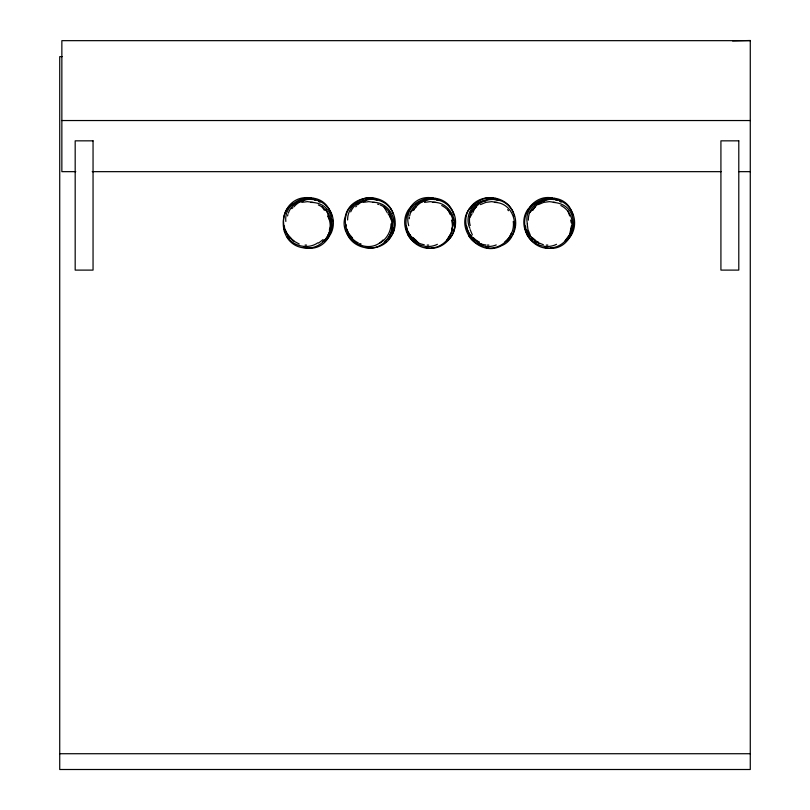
<?xml version="1.0" encoding="UTF-8"?>
<svg xmlns="http://www.w3.org/2000/svg" width="810" height="810" viewBox="0 0 810 810"><rect width="100%" height="100%" fill="white"/><g stroke="black" fill="none" stroke-linecap="round" stroke-linejoin="round"><path stroke-width="1.21" d="M331.118 221.383C332.434 234.06 322.522 246.928 309.643 247.981M572.376 221.383C573.693 234.049 563.78 246.928 550.901 247.981M347.622 219.976C347.348 207.492 359.184 196.901 371.486 197.711M528.373 220.148C527.806 198.744 559.275 191.757 570.149 208.929M571.465 225.828L569.592 234.647L564.985 240.833M453.944 224.461L454.015 222.902M409.273 218.751L409.414 217.353M573.085 224.461L572.65 227.549M441.713 205.537C449.955 209.486 455.534 219.895 451.97 228.754M391.038 223.833C390.906 231.65 386.643 239.041 379.941 243.061M331.401 227.549L331.665 226.01M392.87 229.068L393.235 227.549M287.55 215.956L287.904 214.569M409.668 215.956C413.14 197.073 441.005 193.519 451.018 208.929M391.696 228.754L392.901 219.864M452.658 230.556L453.144 229.068M572.285 229.068L571.212 231.994L571.911 230.587M472.868 212.817C478.143 196.577 502.392 194.977 511.231 208.929M288.34 213.202C293.797 196.962 317.814 194.592 327.888 207.633M322.532 241.836C330.369 236.166 332.363 224.502 327.787 216.179M371.476 247.981C387.423 247.263 398.277 226.83 388.142 213.87M511.242 233.209C508.002 242.392 498.352 248.579 488.683 248.093M309.653 197.711C276.757 194.542 273.365 246.979 306.352 248.093C336.899 252.194 342.569 202.166 310.696 202.419M392.374 230.556L391.797 231.994L392.496 230.587M329.295 230.131C334.095 220.624 327.807 208.646 318.35 204.981M570.554 230.131C575.14 221.069 569.592 209.679 560.854 205.537M330.642 234.06C334.925 226.203 334.054 216.169 328.992 208.869M347.196 234.06C354.426 251.333 381.429 253.054 390.825 236.925C400.565 223.297 389.742 201.214 372.529 202.419M392.475 234.06C396.768 226.203 395.887 216.169 390.825 208.869M469.344 208.869C454.147 228.744 479.733 257.945 501.572 245.683C522.207 237.492 517.276 202.5 494.414 202.409M350.72 211.856C357.321 196.06 381.54 195.129 390.734 208.929M469.921 217.424L472.027 213.87M413.728 210.327L414.406 209.122M532.869 210.327C536.696 202.824 545.586 198.278 553.898 199.554M512.163 235.497C517.286 227.468 516.75 216.614 511.323 208.869M569.774 234.748L570.534 233.391M409.121 208.869C396.89 224.897 411.774 250.685 431.77 248.093M528.262 208.869C516.01 224.897 530.904 250.685 550.901 248.093M328.344 234.647L329.964 231.994L327.645 236.024M390.177 234.647C396.576 224.441 391.493 209.243 380.184 204.981M470.408 213.07L476.331 206.925M529.325 213.07L535.248 206.925M329.822 235.497L327.888 238.16M389.478 236.024L391.119 233.391L387.737 238.596L384.365 241.836M391.665 235.497L388.628 239.385M415.166 207.947C419.519 201.892 427.356 198.42 434.757 199.554M469.435 208.929L473.961 204.221M450.006 238.16C461.568 225.058 450.633 201.072 432.813 202.419M511.231 236.864L506.716 241.572M569.146 238.16C576.123 230.091 576.366 217.505 570.24 208.869M410.994 211.856L416.107 206.925M293.919 206.844C298.374 201.467 305.714 198.49 312.64 199.554M355.752 206.844L356.704 205.78M410.225 207.633L411.318 206.418M446.978 239.76L451.889 231.913L453.195 222.902M529.365 207.633L534.185 203.269M326.794 239.385L324.375 241.572M447.748 240.529L448.912 239.385M566.889 240.529L568.053 239.385M382.968 240.013C367.477 257.135 337.628 237.522 345.333 216.331C350.052 193.641 385.793 190.988 392.992 213.303M357.726 204.778C362.951 200.07 370.757 197.934 377.5 200.303M291.762 208.666L292.845 207.745M353.454 204.221C340.2 213.84 344.108 236.206 358.293 242.889M504.863 241.836C511.009 237.127 514.36 229.068 513.256 221.393M318.573 243.061L323.17 239.537M292.936 203.269C280.614 210.843 281.212 228.602 290.01 238.677M292.602 205.345L297.837 202.298L303.608 200.84M384.902 242.534L386.208 241.572M474.943 205.345L476.179 204.444M355.671 204.444L359.68 202.298L365.452 200.84M415.955 204.444L419.955 202.298L425.726 200.84M535.096 204.444L539.096 202.298L544.867 200.84M317.824 242.818C308.154 249.622 293.696 246.493 287.094 236.864M477.465 203.634C483.388 199.564 491.093 197.923 498.008 200.303M437.38 244.306C426.759 249.733 412.725 244.63 407.47 234.06M556.521 244.306C545.96 249.693 531.745 244.691 526.713 234.019M480.472 204.606L485.828 202.389L491.579 201.639L497.32 202.389M538.326 204.606L543.682 202.389L549.423 201.639L555.174 202.389M496.236 244.924C486.283 249.085 474.002 244.681 468.504 235.497M362.171 200.303L363.66 199.868M425.473 199.554L428.561 199.219M431.76 247.981C444.974 247.111 455.574 232.956 451.504 220.087M485.949 200.84C474.336 201.508 466.904 214.933 470.225 225.544M301.725 202.389L307.466 201.639L313.217 202.389M363.093 202.389L368.833 201.639L374.584 202.389M424.46 202.389L430.201 201.639L435.952 202.389M306.443 199.219L304.894 199.331L306.453 199.321M368.287 199.219L366.738 199.331L368.287 199.321M488.784 199.219L487.235 199.331L488.794 199.321M547.702 199.219L546.153 199.331L547.712 199.321M425.452 199.432L428.571 199.321M62.259 56.589L59.727 56.649L59.727 769.5L750.273 769.5L750.273 40.5L732.564 40.915M309.653 248.093L303.122 247.425M371.486 248.093L364.956 247.425M750.273 40.662L61.854 40.662L61.854 171.659L75.775 171.659M61.854 120.538L750.273 120.538M92.229 171.659L721.173 171.659M738.882 171.659L750.273 171.659M59.727 753.725L750.273 753.725M546.335 245.065L547.803 245.065M487.417 245.065L488.886 245.065M427.194 245.065L428.662 245.065M305.076 245.065L306.544 245.065M550.901 197.711C530.925 194.947 516.729 220.512 529.517 236.085M553.331 202.409C586.248 204.505 575.333 256.112 544.381 247.425M485.949 244.954C468.22 243.445 459.25 219.166 471.298 206.196C482.355 192.233 507.89 196.01 513.5 213.303M550.901 197.812L552.521 198.045M493.604 198.045C477.586 194.947 462.632 213.475 469.921 228.369M433.39 198.045C403.501 192.102 394.591 239.193 424.258 244.752M371.476 197.812L373.106 198.045M309.643 197.812L311.273 198.045M488.693 247.981L485.453 247.425M425.24 247.425C446.209 253.57 464.272 225.909 451.109 208.869M543.399 244.752L535.096 241.35L528.738 234.748M554.131 198.379L555.711 198.815M495.214 198.379L496.793 198.815M434.99 198.379L436.57 198.815M374.716 198.379L376.285 198.815M312.873 198.379L314.452 198.815M377.602 204.16L378.898 204.525M555.427 199.868L556.926 200.303M436.286 199.868L437.785 200.303M314.169 199.868L315.667 200.303M359.68 243.496L361.088 244.012M299.255 244.012L292.602 240.448L287.479 234.748M482.831 245.005L480.087 243.678M360.369 245.764L361.847 246.422M536.909 241.37L538.245 241.967M479.328 241.967C473.749 239.659 468.95 234.961 467.299 229.068M559.821 201.477L561.198 202.206M318.563 201.477L319.95 202.206M539.004 243.678L532.342 237.725M535.612 240.681L529.872 235.852L526.216 229.068M416.472 240.681C411.156 237.624 407.106 232.197 406.448 226.01M534.721 241.836L535.987 242.757M478.791 242.889L473.425 237.725M418.578 242.889L413.211 237.725M291.873 239.021L287.661 234.647L284.968 229.068M473.475 239.76L474.609 240.833M293.007 239.993L294.081 241.036M352.563 238.049L348.634 233.351L346.801 229.068M507.597 209.658L508.558 210.721M531.35 238.596L532.393 239.76M413.252 239.76L411.257 237.37L413.09 239.922M472.433 238.596L469.82 234.748M328.9 208.929C318.3 188.71 283.358 198.349 285.839 221.444M290.101 238.596L287.661 234.647M383.92 206.844L387.301 212.817M322.076 206.844L324.385 210.327M531.269 238.677L532.231 239.922M409.597 234.748L410.467 236.024L409.779 234.647M350.102 236.085L350.983 237.37L350.183 236.024M328.06 207.502L331.158 213.303M472.351 238.677L469.992 234.647M447.849 209.294L450.218 214.569M325.731 209.294L327.655 213.202L328.84 218.751M567.729 210.559L569.703 215.956M528.91 234.647L529.598 236.024M571.799 211.785C562.747 187.171 521.265 198.318 527.502 224.319M530.196 234.94L527.978 229.584L527.229 223.833M470.134 229.584L472.351 234.94M408.341 231.913L408.928 233.351M388.952 211.856L390.673 218.751M572.417 213.303L572.923 214.863M525.579 230.931L526.095 232.49M453.792 214.863C446.735 186.411 400.677 196.84 408.726 225.717M406.438 230.931L406.954 232.49M284.32 230.931L284.837 232.49M514.006 214.863L514.421 216.442M345.748 229.351L346.164 230.931M331.675 214.863L332.08 216.442M570.645 220.087L571.273 222.902M525.589 226.01L525.852 227.549M524.89 227.742L525.174 229.351M466.671 226.01L466.935 227.549M405.749 227.742L406.033 229.351M284.33 226.01L284.604 227.549M283.642 227.742L283.915 229.351M453.013 218.346L453.175 219.864M346.002 224.461L346.164 226.01M345.303 226.132L345.475 227.742M332.535 219.672L332.596 221.282M93.049 140.839L75.178 140.839L75.178 270.105L93.049 270.105L93.049 140.839M738.791 140.839L720.92 140.839L720.92 270.105L738.791 270.105L738.791 140.839"/></g></svg>
